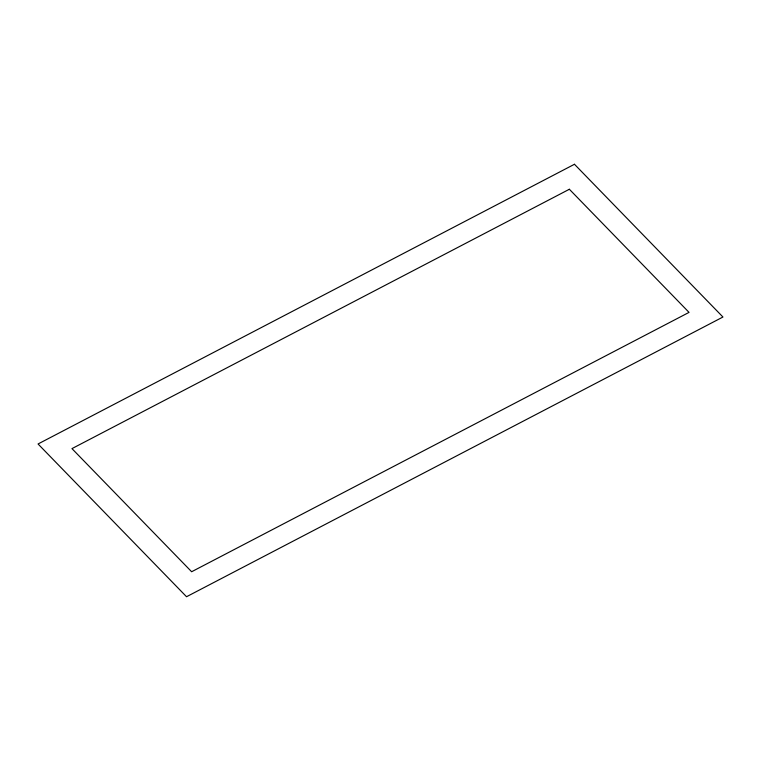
<?xml version="1.0" encoding="UTF-8"?>
<svg xmlns="http://www.w3.org/2000/svg" width="761" height="761" viewBox="0 0 761 761"><rect width="100%" height="100%" fill="white"/><g stroke="black" fill="none" stroke-linecap="round" stroke-linejoin="round"><path stroke-width="1.14" d="M574.469 164.271L38.05 443.977L186.531 596.729L722.95 317.023L574.469 164.271M569.361 189.261L71.962 448.619L191.639 571.739L689.038 312.381L569.361 189.261"/></g></svg>
